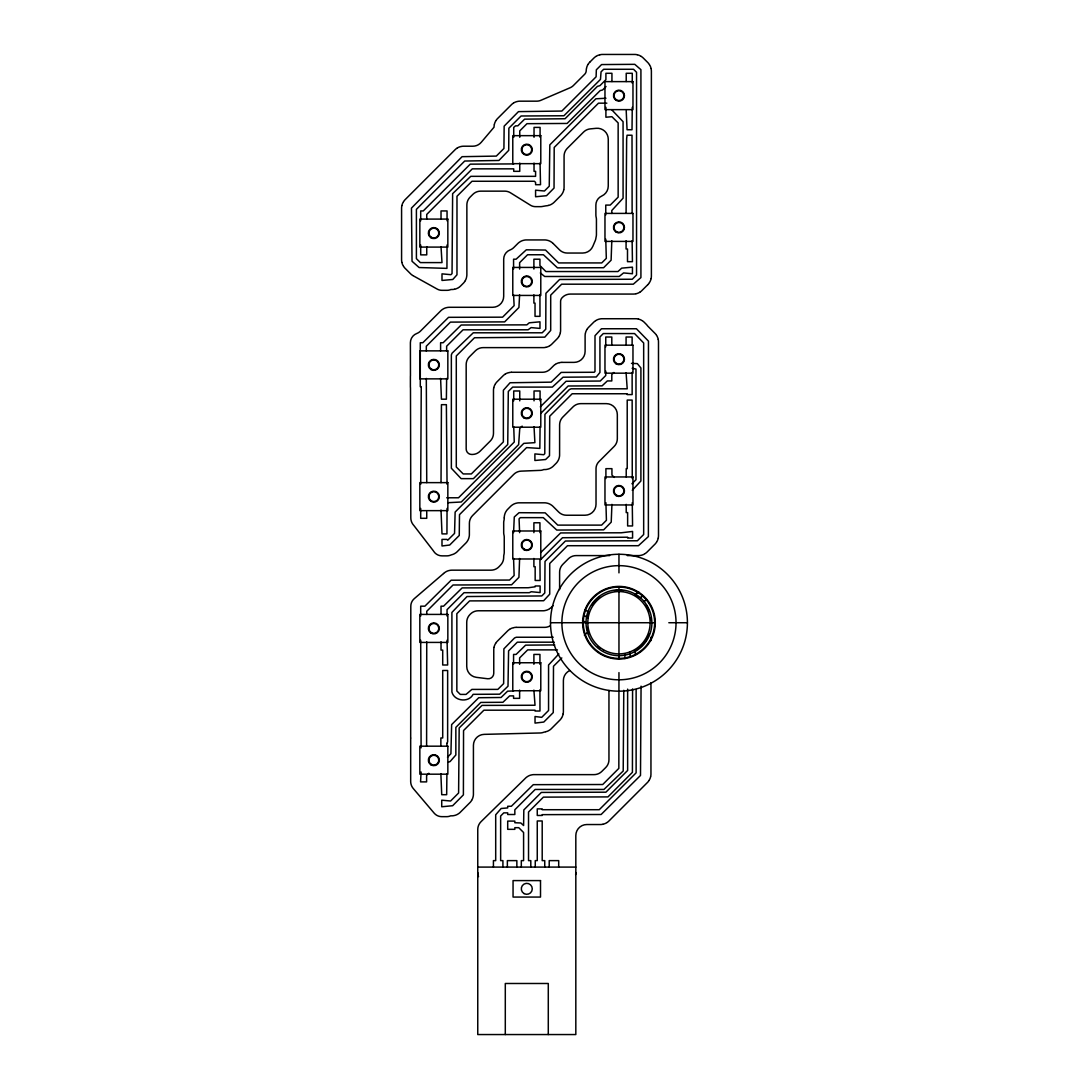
<?xml version="1.0" encoding="UTF-8"?>
<svg xmlns="http://www.w3.org/2000/svg" width="1089" height="1089" viewBox="0 0 1089 1089"><rect width="100%" height="100%" fill="white"/><g stroke="black" fill="none" stroke-linecap="round" stroke-linejoin="round"><path stroke-width="1.5" d="M618.96 655.483L618.96 589.816M618.96 591.123L618.96 590.347M410.676 737.961L410.812 606.178A9.883 9.883 0 0 1 414.256 598.678L443.522 573.549M504.248 517.833L504.261 517.289A9.883 9.883 0 0 1 504.52 515.328L504.588 515.002A9.883 9.883 0 0 1 505.201 513.069A9.883 9.883 0 0 1 506.113 511.34L506.29 511.054A9.883 9.883 0 0 1 507.488 509.502L510.523 506.439A9.883 9.883 0 0 1 510.986 506.004A9.883 9.883 0 0 1 512.497 504.86L512.783 504.67A9.883 9.883 0 0 1 514.539 503.758A9.883 9.883 0 0 1 516.554 503.145A10.182 10.182 0 0 1 518.895 502.819L544.691 502.819A9.883 9.883 0 0 1 546.869 503.104L547.209 503.172A9.883 9.883 0 0 1 549.074 503.771A9.883 9.883 0 0 1 550.803 504.683L551.088 504.86A9.883 9.883 0 0 1 552.586 505.99A9.883 9.883 0 0 1 553.062 506.426L558.643 512.007A10.985 10.985 0 0 0 566.403 515.233L585.038 515.233A10.985 10.985 0 0 0 596.023 504.248L596.023 468.665A9.883 9.883 0 0 1 598.909 461.668L614.114 446.476A10.985 10.985 0 0 0 617.327 438.704L617.327 414.623A10.985 10.985 0 0 0 606.342 403.638L580.818 403.638A10.985 10.985 0 0 0 573.045 406.85L562.822 417.073A10.985 10.985 0 0 0 559.61 424.846L559.596 455.066A9.883 9.883 0 0 1 559.324 457.257L559.27 457.503A9.883 9.883 0 0 1 558.657 459.449A9.883 9.883 0 0 1 557.745 461.192L557.609 461.396A9.883 9.883 0 0 1 556.438 462.975A9.883 9.883 0 0 1 555.989 463.451L553.171 466.255A9.883 9.883 0 0 1 551.538 467.508L551.252 467.698A9.883 9.883 0 0 1 549.509 468.597A9.883 9.883 0 0 1 547.563 469.209L547.277 469.277A9.883 9.883 0 0 1 545.385 469.536A9.883 9.883 0 0 1 544.772 469.55L543.779 469.55A9.883 9.883 0 0 1 539.831 470.38L520.95 471.142A10.985 10.985 0 0 0 513.79 474.341L472.599 515.533A10.985 10.985 0 0 0 469.386 523.305L469.373 534.89A9.883 9.883 0 0 1 469.1 536.918L469.032 537.245A9.883 9.883 0 0 1 468.42 539.178A9.883 9.883 0 0 1 467.521 540.906L467.331 541.192A9.883 9.883 0 0 1 466.146 542.744A9.883 9.883 0 0 1 465.765 543.152L457.067 551.824A9.883 9.883 0 0 1 455.42 553.103L455.134 553.28A9.883 9.883 0 0 1 453.378 554.206A9.883 9.883 0 0 1 452.085 554.641A10.985 10.985 0 0 0 450.832 555.063A10.985 10.985 0 0 1 446.735 555.866L441.998 555.866A9.883 9.883 0 0 1 433.667 551.293A10.985 10.985 0 0 0 433.109 550.49L414.065 525.756A10.985 10.985 0 0 0 413.575 525.17A10.985 10.985 0 0 1 410.812 517.888L410.485 387.929A10.985 10.985 0 0 1 410.39 386.486L410.39 376.767A9.883 9.883 0 0 1 410.458 375.664L410.39 342.736A9.883 9.883 0 0 1 416.733 333.506A10.985 10.985 0 0 0 420.558 331.015L440.487 311.1A10.591 10.591 0 0 1 440.991 310.61A9.883 9.883 0 0 1 442.638 309.33L442.924 309.153A9.883 9.883 0 0 1 444.68 308.228A9.883 9.883 0 0 1 446.599 307.643L446.939 307.561A9.883 9.883 0 0 1 448.791 307.316A9.883 9.883 0 0 1 449.403 307.289L492.718 307.289A10.985 10.985 0 0 0 503.69 296.317L503.69 259.196A9.883 9.883 0 0 1 510.033 249.966A10.985 10.985 0 0 0 513.858 247.475L517.602 243.732A10.291 10.291 0 0 1 518.255 243.106A9.883 9.883 0 0 1 519.752 241.976L520.038 241.799A9.883 9.883 0 0 1 521.781 240.887A9.883 9.883 0 0 1 523.809 240.261A10.169 10.169 0 0 1 526.164 239.934L544.827 239.934A9.883 9.883 0 0 1 547.195 240.261A9.883 9.883 0 0 1 549.128 240.846A9.883 9.883 0 0 1 550.952 241.799L551.238 241.976A9.883 9.883 0 0 1 553.049 243.405M563.108 713.989L563.054 714.248A9.883 9.883 0 0 1 561.597 717.814M561.516 718.005L561.42 718.155A10.985 10.985 0 0 1 559.991 720.02L551.157 728.854A9.883 9.883 0 0 1 549.509 730.12L549.332 730.229A9.883 9.883 0 0 1 545.752 731.726M471.564 800.497L471.401 800.742A9.883 9.883 0 0 1 470.176 802.362L459.953 812.585A9.883 9.883 0 0 1 458.374 813.796L458.129 813.946A9.883 9.883 0 0 1 456.345 814.885A9.883 9.883 0 0 1 454.44 815.484L454.195 815.538A9.883 9.883 0 0 1 452.139 815.824L450.615 815.838A9.883 9.883 0 0 1 446.667 816.655L441.726 816.655A9.883 9.883 0 0 1 434.184 813.17L413.548 788.858A10.985 10.985 0 0 1 410.676 781.453L410.676 738.179M446.912 743.379L447.633 741.84L447.647 670.484L442.706 670.484L442.706 737.961L440.868 737.961L440.868 746.196M589.843 62.114L593.886 58.057A9.883 9.883 0 0 1 594.363 57.622A9.883 9.883 0 0 1 595.86 56.492M606.056 86.521L602.557 90.006L600.175 90.578L567.097 123.452L526.967 123.683L519.752 130.898L519.752 137.282M647.751 284.733L641.707 290.763A9.883 9.883 0 0 1 640.073 292.029M540.307 406.864L566.089 381.273L600.23 381.041L605.756 375.514L605.756 371.05M522.148 426.126L519.752 428.522L518.636 444.639L461.287 502.002L447.729 502.723M540.688 413.466L568.159 385.996L602.108 385.846L607.335 380.932L611.8 380.932L611.8 374.548L613.883 372.465M540.58 552.668L560.631 532.943L621.179 532.793L632.573 531.446L632.573 538.034L627.632 538.034L627.632 537.204L562.496 537.735L539.94 560.304L540.103 580.478L535.162 580.478L535.162 566.702L533.896 566.702L533.896 558.466M631.947 483.761L635.976 479.732L635.976 369.021L632.137 368.313M553.021 605.675L551.538 607.172A9.883 9.883 0 0 1 549.714 608.601M428.835 773.272L426.602 775.504L426.602 781.888L420.558 781.888L421.103 772.006M447.497 757.182L450.914 753.751L451.636 724.593L478.724 697.722L501.063 697.491L507.597 691.175L513.572 690.943M558.848 653.904L548.557 665.011L548.557 710.504L541.723 717.338L535.026 716.508L535.026 723.096L543.792 722.048L553.266 712.574L553.498 666.25L561.815 657.919M584.425 635.309L586.808 632.94M632.26 490.309L640.904 480.97L640.917 368L637.337 363.603L631.47 363.372M634.846 594.689L639.039 592.266M640.237 597.575L643.041 595.969M644.239 601.278L647.043 599.671M545.221 731.89L544.895 731.958A10.985 10.985 0 0 0 543.411 732.366A10.985 10.985 0 0 1 539.776 732.979L484.115 734.367A10.985 10.985 0 0 0 473.429 745.339L473.416 794.548A9.883 9.883 0 0 1 473.143 796.522L473.089 796.767A9.883 9.883 0 0 1 471.646 800.292M548.339 205.467L548.135 205.508A9.883 9.883 0 0 1 546.079 205.807L542.336 206.488A9.883 9.883 0 0 1 540.525 206.651L535.584 206.651A9.883 9.883 0 0 1 530.37 205.168L510.469 192.794A10.985 10.985 0 0 0 504.67 191.147L480.63 191.147A10.985 10.985 0 0 0 472.871 194.359L470.08 197.15A10.985 10.985 0 0 0 466.868 204.909L466.868 274.605A9.883 9.883 0 0 1 466.596 276.878M448.518 762.123L450.111 761.538L455.842 754.99L455.855 727.357L480.793 702.432L502.927 702.282L509.666 695.885L513.572 695.885L513.572 698.348L519.616 698.348L519.616 690.113M605.974 98.228L595.874 98.8L549.822 144.851L549.251 186.192L544.446 191.011L535.584 190.18L535.584 196.769L546.515 195.707L554.042 188.07L554.192 147.451L598.487 103.169L606.845 103.169M513.722 163.908L470.244 164.153L423.24 210.939L420.694 210.939L420.694 220.822M562.047 362.378L574.121 362.378A10.985 10.985 0 0 0 585.106 351.393L585.106 335.916A9.883 9.883 0 0 1 585.12 335.303A9.883 9.883 0 0 1 585.392 333.384M511.667 372.275L542.472 372.275A10.985 10.985 0 0 0 550.244 369.062L553.634 365.686A9.883 9.883 0 0 1 555.281 364.42M446.708 497.782L458.51 497.782L514.267 442.025L513.722 426.67M609.663 555.594L576.122 555.594A10.985 10.985 0 0 0 568.363 558.82L562.822 564.347A10.985 10.985 0 0 0 559.61 572.12L559.61 589.598M627.237 555.594L638.78 555.594A10.169 10.169 0 0 0 641.135 555.281A9.883 9.883 0 0 0 643.163 554.655A9.883 9.883 0 0 0 644.892 553.743M550.517 622.731L585.378 622.731M586.059 622.731L651.875 622.731A32.942 32.942 0 0 0 602.489 594.199A32.942 32.942 0 0 0 602.489 651.249A32.942 32.942 0 0 0 651.916 622.731M652.556 622.731L654.884 622.731M668.823 622.731L687.418 622.731A68.457 68.457 0 0 0 584.739 563.435A68.457 68.457 0 0 0 584.739 682.013A68.457 68.457 0 0 0 687.418 622.731M516.295 627.359L544.568 627.359A10.985 10.985 0 0 0 550.068 625.876M553.212 637.242L516.295 637.242L514.553 637.963L503.88 648.853L503.649 683.593L497.836 689.391L471.877 689.405L466.038 694.414L460.279 694.414L456.849 690.984L456.849 613.679L469.618 600.897L543.642 600.747L549.714 594.186L549.727 563.476L567.478 545.712L638.426 545.712L648.377 536.578L648.459 341.116L636.425 328.755L601.455 328.755L595.002 335.711L594.989 371.472L594.213 372.261L561.189 372.411L551.116 382.157L510.074 382.743L503.377 390.257L503.363 441.903L471.346 473.933L463.206 473.933L456.291 467.004L456.291 355.953L474.505 337.74L544.799 337.154L550.694 330.457L550.707 295.146L561.665 284.188L633.308 284.188L640.917 277.586L640.917 69.669L634.778 64.333L601.577 64.564L596.336 69.805L596.105 76.802L561.856 111.051L518.473 111.623L504.153 126.147L503.921 148.472L496.312 156.095L462.09 156.68L411.465 208.094L412.037 261.265L419.115 267.54L446.939 268.37L447.048 244.984M554.233 642.183L517.316 642.183L508.59 650.909L508.005 686.206L499.715 694.183L473.116 694.333C468.842 702.99 454.236 701.248 451.908 692.005L451.908 612.44L467.018 596.541L541.764 595.955L544.786 592.947L545.017 561.407L565.409 541.015L637.392 540.77L643.667 534.508L643.667 342.981L634.56 333.561L603.32 333.561L599.93 336.95L599.93 372.492L596.268 376.971L563.067 377.202L552.354 387.099L512.688 387.099L508.304 391.482L507.733 444.516L473.416 478.643L461.137 478.643L451.363 468.256L451.35 354.932L452.071 353.176L473.266 332.798L542.186 332.798L545.766 329.218L545.916 293.281L559.61 279.478L632.287 279.247L636.548 274.973L636.548 72.282L633.539 69.274L603.646 69.274L601.046 71.874L600.475 79.402L563.925 115.761L521.087 115.992L508.862 128.216L508.713 150.35L498.912 160.464L464.704 161.036L416.406 209.347L416.406 258.651L420.354 262.599L441.998 262.599L441.018 246.631M554.737 644.933L525.606 645.151L516.118 654.421L513.572 654.421L513.572 664.304M557.418 649.874L527.675 649.874L519.616 657.919L519.616 664.304M421.103 747.844L420.694 640.209M477.758 867.089L575.822 867.089M635.54 591.218L637.283 591.94M611.936 110.003L623.071 121.669L623.085 198.184L611.8 210.504L611.8 213.471M584.956 609.935L589.149 612.358M583.758 615.244L587.951 617.667M582.547 620.567L586.74 622.99M614.319 477.431L611.936 475.049L611.936 468.665L605.906 468.665L605.906 478.547M553.212 243.555L559.474 249.817A10.985 10.985 0 0 0 567.246 253.043L582.71 253.043A10.985 10.985 0 0 0 592.824 246.345L595.179 240.778A10.985 10.985 0 0 0 595.955 237.878A9.883 9.883 0 0 1 596.146 236.871A10.985 10.985 0 0 0 596.432 234.366L596.432 219.733A10.985 10.985 0 0 0 596.159 217.296A10.985 10.985 0 0 1 595.887 214.792L595.874 205.086A9.883 9.883 0 0 1 601.741 196.047A10.985 10.985 0 0 0 608.261 186.015L608.261 139.229A10.985 10.985 0 0 0 596.187 128.311L590.238 128.897A10.985 10.985 0 0 0 583.568 132.068L567.287 148.335A10.985 10.985 0 0 0 564.075 156.095L564.075 187.213A9.883 9.883 0 0 1 563.775 189.649M540.321 272.958L544.663 276.483L619.205 276.483L623.575 272.931L632.437 273.747L632.437 267.159L621.696 268.139L617.967 271.542L545.902 271.542L539.94 265.58L539.94 259.196L533.896 259.196L533.896 269.078M650.95 637.242L650.95 640.604M650.95 682.776L650.95 774.211A9.883 9.883 0 0 1 650.678 776.403M641.067 686.152L640.495 775.45L601.128 814.504L542.199 814.654L542.199 815.47L537.258 815.47L537.258 808.882L542.199 808.882L542.199 809.712L599.263 809.712L636.126 772.836L636.126 689.555M635.309 650.487L635.309 655.333M632.573 688.929L632.423 772.332L607.961 796.903L543.397 797.134L528.533 812.013L528.533 860.623L530.806 860.623L530.806 866.994M632.26 83.172L632.26 73.29L626.216 73.29L626.216 81.525M632.26 107.335L632.015 129.741L627.06 129.741L626.216 110.833M632.26 478.547L632.151 400.071L627.21 400.071L627.21 468.665L626.216 468.665L626.216 476.9M632.26 502.71L632.573 525.946L627.632 525.946L627.632 512.592L626.216 512.592L626.216 504.357M632.124 213.321L632.015 135.227L627.06 135.227L626.638 138.752L626.08 213.321M632.124 240.669L632.437 261.673L627.495 261.673L627.495 249L626.08 249L626.08 240.764M632.124 345.254L632.124 337.018L626.08 337.018L626.08 345.254M632.124 372.356L632.151 394.586L627.21 394.586L627.21 393.755L572.174 393.755L549.727 416.202L549.496 455.747L545.616 459.517L534.89 460.497L534.89 453.909L543.751 454.726L544.786 453.677L544.936 414.337L569.397 389.535L571.153 388.814L627.21 388.814L626.08 372.697M630.095 652.107L630.095 656.953M627.632 689.133L627.632 770.468L605.906 792.193L541.328 792.424L523.823 809.944L523.591 825.516L520.828 822.971L514.838 822.74L514.838 821.092L507.705 821.092L507.705 829.328L514.838 829.328L514.838 827.681L518.759 827.681L523.591 832.513L523.591 860.623L521.318 860.623L521.318 866.994M624.882 653.727L624.882 658.559M623.779 690.317L623.207 770.998L603.959 789.443L535.162 789.457L514.838 809.767L514.838 814.504L507.705 814.504L507.705 812.857L503.785 812.857L500.641 816.015L500.641 860.623L502.914 860.623L502.914 866.994M618.96 554.274L618.96 572.868M618.96 586.808L618.96 589.135M618.96 656.313L618.96 658.641M618.96 672.594L618.838 768.385L602.721 784.516L533.297 784.665L511.354 806.268L507.705 806.268L507.705 807.915L501.171 808.501L495.699 814.776L495.699 860.623L493.426 860.623L493.426 866.994M611.936 81.525L611.936 73.29L605.906 73.29L605.906 79.674L599.944 85.636L597.412 86.371L565.041 118.742L524.639 119.15L517.847 125.82L515.505 125.861L513.722 127.399L513.722 137.282M611.8 240.764L611.106 260.217L603.605 267.717L557.473 267.853L543.438 254.758L527.552 254.758L519.616 262.68L519.616 269.078M611.8 345.254L611.8 337.018L605.756 337.018L605.756 346.901M611.936 504.357L611.215 522.148L603.66 529.826L556.738 530.057L543.302 517.643L520.283 517.643L519.072 518.854L519.616 532.657M608.955 690.508L608.955 759.741A10.985 10.985 0 0 1 605.743 767.514L601.836 771.407A10.985 10.985 0 0 1 594.077 774.633L533.678 774.633A9.883 9.883 0 0 0 531.459 774.946A9.883 9.883 0 0 0 529.458 775.545A9.883 9.883 0 0 0 527.648 776.484L527.403 776.648A9.883 9.883 0 0 0 525.796 777.859A10.4 10.4 0 0 0 525.225 778.431L481.079 821.637A10.985 10.985 0 0 0 477.758 829.505L477.758 1034.55L575.822 1034.55L575.822 835.522A10.985 10.985 0 0 1 586.794 824.536L600.284 824.536A9.883 9.883 0 0 0 600.815 824.523A9.883 9.883 0 0 0 602.775 824.264M605.906 107.335L605.906 117.217L611.936 116.714L618.144 122.907L618.144 197.163L610.235 205.086L605.756 205.086L605.756 214.969M605.756 239.117L606.314 258.352L601.741 262.925L558.603 262.925L545.521 250.048L526.314 249.817L516.118 259.196L513.572 259.196L513.572 269.078M605.906 502.71L606.423 520.283L601.604 525.116L557.759 525.116L545.181 512.851L519.045 512.701L514.28 516.989L513.572 532.657M558.698 866.994L558.698 860.623L549.21 860.623L549.21 866.994M548.284 1034.55L548.284 983.49L505.296 983.49L505.296 1034.55M544.745 866.994L544.745 860.623L542.199 860.623L542.199 820.97L537.258 820.97L537.258 860.623L535.257 860.623L535.257 866.994M540.076 137.282L540.076 127.399L534.032 127.399L534.032 137.282M540.076 162.969L540.525 184.694L535.584 184.694L535.584 182.421L534.427 181.264L472 181.264L456.985 196.265L456.972 274.809L452.806 279.478L441.998 280.445L441.998 273.856L450.941 274.687L452.044 273.57L452.629 193.665L470.761 176.336L535.584 176.336L535.584 171.327L534.032 171.327L534.032 163.091M539.94 294.534L539.967 316.341L535.026 316.341L535.026 303.11L533.896 303.11L533.896 294.874M540.076 400.861L540.076 390.978L534.032 390.978L534.032 400.861M540.076 426.67L539.831 448.409L526.572 447.593L459.49 514.661L459.259 535.461L449.703 545.031L441.998 545.984L441.998 539.395L446.939 539.395L447.715 540.226L454.549 533.392L455.134 512.048L523.795 443.373L534.89 442.651L534.032 426.67M539.94 532.657L539.94 522.774L533.896 522.774L533.896 532.657M539.94 664.304L539.94 654.421L533.896 654.421L533.896 664.304M539.94 689.773L539.967 711.022L535.026 711.022L535.026 710.191L483.897 710.191L463.546 730.542L463.397 794.861L452.656 805.724L441.726 806.772L441.726 800.184L450.587 801.014L458.605 792.996L459.177 727.928L482.019 705.4L535.026 705.25L533.896 690.113M519.752 163.091L519.752 171.327L513.722 171.327L513.722 168.849L472.313 168.849L426.738 214.424L426.738 219.229M519.752 400.861L519.752 390.978L513.722 390.978L513.722 400.861M519.616 294.874L518.922 307.493L504.656 321.881L450.424 322.113L426.316 346.22L426.316 351.012M519.616 558.466L518.922 577.347L511.626 584.766L453.024 584.997L426.738 611.297L426.738 614.468M516.853 866.994L516.853 860.623L507.365 860.623L507.365 866.994M513.572 294.874L514.131 305.628L502.587 317.171L448.559 317.321L422.818 342.736L420.286 342.736L420.286 386.649L421.252 386.649L420.694 484.265M513.572 558.466L514.131 575.482L509.557 580.056L451.159 580.206L424.873 606.178L420.694 606.178L420.694 616.061M447.048 220.822L447.048 210.939L441.018 210.939L441.018 219.175M447.048 484.265L446.381 404.672L441.44 404.672L441.018 482.618M447.048 508.427L446.939 533.896L441.998 533.896L441.018 510.074M447.048 616.061L447.048 609.663L464.037 592.688L529.268 592.688L531.241 591.735L540.103 592.566L540.103 585.977L535.162 585.977L535.162 586.794L528.247 587.747L462.158 587.897L443.563 606.178L441.018 606.178L441.018 614.414M447.048 640.209L447.647 664.998L442.706 664.998L442.706 650.092L441.018 650.092L441.018 641.857M446.912 743.379L446.912 746.36M446.912 773.653L446.667 794.698L441.726 794.698L440.868 773.653M446.64 351.012L446.64 346.22L463.056 329.804L528.097 329.79L531.105 327.598L539.967 328.415L539.967 321.827L529.24 322.807L526.858 324.862L461.192 325.012L443.141 342.736L440.596 342.736L440.596 350.971M446.64 378.414L446.381 399.187L441.44 399.187L440.596 378.414M426.738 246.631L426.738 254.867L420.694 254.867L420.694 244.984M426.738 482.618L426.316 378.414M426.738 511.912L426.738 518.31L420.694 518.31L420.694 508.427M426.738 641.857L426.602 746.196M504.248 518.01A10.985 10.985 0 0 1 503.962 520.515A9.883 9.883 0 0 0 503.69 522.774L503.69 532.535A10.985 10.985 0 0 0 503.976 534.971A10.985 10.985 0 0 1 504.248 537.408L504.248 552.055A10.985 10.985 0 0 1 503.962 554.56A9.883 9.883 0 0 0 503.69 556.819L503.69 557.405A10.985 10.985 0 0 1 500.722 564.919L499.034 566.716A10.985 10.985 0 0 1 491.03 570.173L452.003 570.173A9.883 9.883 0 0 0 451.391 570.2A9.883 9.883 0 0 0 449.539 570.445L449.294 570.5A9.883 9.883 0 0 0 447.28 571.112A9.883 9.883 0 0 0 445.524 572.038L445.319 572.174A9.883 9.883 0 0 0 443.591 573.495M563.122 713.785A9.883 9.883 0 0 0 563.381 711.539L563.381 680.516A10.985 10.985 0 0 1 569.71 670.565M478.52 876.618A10.985 10.985 0 0 1 477.758 872.575M575.822 872.575A10.985 10.985 0 0 1 575.632 874.576M603.115 824.182A9.883 9.883 0 0 0 605.048 823.57A9.883 9.883 0 0 0 606.764 822.671M607.049 822.494A9.883 9.883 0 0 0 608.615 821.297A10.4 10.4 0 0 0 609.2 820.738L647.165 782.773A10.318 10.318 0 0 0 647.778 782.133A9.883 9.883 0 0 0 648.921 780.622M650.596 776.743A9.883 9.883 0 0 1 649.18 780.132M513.831 627.632A9.883 9.883 0 0 1 516.077 627.373M509.815 629.211A9.883 9.883 0 0 1 513.3 627.781M509.529 629.401A9.883 9.883 0 0 0 507.882 630.667A10.591 10.591 0 0 0 507.379 631.157L497.564 640.972A10.4 10.4 0 0 0 497.006 641.557A9.883 9.883 0 0 0 495.808 643.123M495.631 643.408A9.883 9.883 0 0 0 494.719 645.124A9.883 9.883 0 0 0 494.107 647.057M494.038 647.397A9.883 9.883 0 0 0 493.78 649.357A9.883 9.883 0 0 0 493.766 649.888L493.766 673.301A5.486 5.486 0 0 1 487.586 678.746L476.356 677.344A10.985 10.985 0 0 1 466.732 666.441L466.732 622.323A10.985 10.985 0 0 1 469.944 614.55L470.502 613.992A10.985 10.985 0 0 1 478.275 610.779L543.152 610.779A10.169 10.169 0 0 0 545.507 610.453A9.883 9.883 0 0 0 547.536 609.826A9.883 9.883 0 0 0 549.278 608.928M645.341 553.416A9.883 9.883 0 0 0 647.152 551.987L655.102 544.024A10.985 10.985 0 0 0 656.476 542.24M656.626 542.009A9.883 9.883 0 0 0 657.538 540.28A9.883 9.883 0 0 0 658.151 538.334M658.219 537.993A9.883 9.883 0 0 0 658.464 536.142A9.883 9.883 0 0 0 658.491 535.529L658.491 341.96A9.883 9.883 0 0 0 658.464 341.347A9.883 9.883 0 0 0 658.219 339.496M658.151 339.169A9.883 9.883 0 0 0 657.538 337.209A9.883 9.883 0 0 0 656.626 335.48M656.449 335.194A9.883 9.883 0 0 0 655.183 333.561L648.186 326.537A10.985 10.985 0 0 1 647.152 325.339A9.883 9.883 0 0 0 646.39 324.44L644.307 322.344A9.883 9.883 0 0 0 643.844 321.908A9.883 9.883 0 0 0 642.347 320.765M638.453 319.091A9.883 9.883 0 0 1 641.857 320.506M638.113 319.009A9.883 9.883 0 0 0 635.935 318.737L601.945 318.737A10.169 10.169 0 0 0 599.59 319.05A9.883 9.883 0 0 0 597.562 319.676A9.883 9.883 0 0 0 595.833 320.588M595.547 320.765A9.883 9.883 0 0 0 594.036 321.908A9.883 9.883 0 0 0 593.573 322.344L588.727 327.19A9.883 9.883 0 0 0 588.291 327.653A9.883 9.883 0 0 0 587.148 329.164M586.971 329.45A9.883 9.883 0 0 0 586.059 331.179A9.883 9.883 0 0 0 585.474 333.043M559.583 362.651A9.883 9.883 0 0 1 561.829 362.392M555.567 364.243A9.883 9.883 0 0 1 559.052 362.8M509.203 372.547A9.883 9.883 0 0 1 511.449 372.288M508.862 372.629A9.883 9.883 0 0 0 506.943 373.214A9.883 9.883 0 0 0 505.187 374.14M504.901 374.317A9.883 9.883 0 0 0 503.254 375.596L497.101 381.735A9.883 9.883 0 0 0 496.72 382.13A9.883 9.883 0 0 0 495.536 383.696M495.345 383.981A9.883 9.883 0 0 0 494.447 385.697A9.883 9.883 0 0 0 493.834 387.643M493.753 387.97A9.883 9.883 0 0 0 493.494 389.93A9.883 9.883 0 0 0 493.48 390.461L493.48 433.259A10.985 10.985 0 0 1 490.268 441.031L480.058 451.241A10.985 10.985 0 0 1 472.449 454.453L471.741 454.467A5.486 5.486 0 0 1 466.174 448.981L466.174 364.597A10.985 10.985 0 0 1 469.386 356.824L475.376 350.835A10.985 10.985 0 0 1 483.148 347.622L543.22 347.622A9.883 9.883 0 0 0 543.833 347.609A9.883 9.883 0 0 0 545.752 347.337M546.093 347.255A9.883 9.883 0 0 0 547.958 346.67A9.883 9.883 0 0 0 549.686 345.757M549.972 345.581A9.883 9.883 0 0 0 551.483 344.437A9.883 9.883 0 0 0 551.946 344.001L557.2 338.733A10.985 10.985 0 0 0 558.575 336.95M558.725 336.719A9.883 9.883 0 0 0 559.637 334.99A9.883 9.883 0 0 0 560.25 333.043M560.318 332.703A9.883 9.883 0 0 0 560.563 330.852A9.883 9.883 0 0 0 560.59 330.239L560.59 301.517A5.486 5.486 0 0 1 562.196 297.637L562.55 297.283A10.985 10.985 0 0 1 570.309 294.071L633.308 294.071A9.883 9.883 0 0 0 633.921 294.044A9.883 9.883 0 0 0 635.772 293.799M636.099 293.717A9.883 9.883 0 0 0 638.045 293.118A9.883 9.883 0 0 0 639.788 292.206M649.33 282.759A9.883 9.883 0 0 1 647.901 284.569M649.52 282.473A9.883 9.883 0 0 0 650.419 280.744A9.883 9.883 0 0 0 651.018 278.866M651.086 278.539A9.883 9.883 0 0 0 651.358 276.606A9.883 9.883 0 0 0 651.385 275.993L651.385 71.261A9.883 9.883 0 0 0 651.358 70.649A9.883 9.883 0 0 0 651.086 68.716M651.018 68.389A9.883 9.883 0 0 0 650.419 66.511A9.883 9.883 0 0 0 649.52 64.782M649.33 64.496A9.883 9.883 0 0 0 648.2 62.999A9.883 9.883 0 0 0 647.764 62.522L643.3 58.057A9.883 9.883 0 0 0 642.823 57.622A9.883 9.883 0 0 0 641.326 56.492M641.04 56.315A9.883 9.883 0 0 0 639.311 55.403A9.883 9.883 0 0 0 637.433 54.804M637.106 54.736A9.883 9.883 0 0 0 634.928 54.45L602.258 54.45A10.169 10.169 0 0 0 599.916 54.777M596.146 56.315A9.883 9.883 0 0 1 599.712 54.858M588.264 64.088A9.883 9.883 0 0 1 589.693 62.264M588.087 64.374A9.883 9.883 0 0 0 587.175 66.102A9.883 9.883 0 0 0 586.59 67.967M586.508 68.308A9.883 9.883 0 0 0 586.236 70.486A5.486 5.486 0 0 1 584.63 74.311L573.481 85.446A10.985 10.985 0 0 1 570.064 87.773L540.988 100.27A10.985 10.985 0 0 1 536.646 101.168L519.698 101.182A10.182 10.182 0 0 0 517.343 101.495A9.883 9.883 0 0 0 515.342 102.107A9.883 9.883 0 0 0 513.586 103.019M513.3 103.21A9.883 9.883 0 0 0 511.789 104.353A9.883 9.883 0 0 0 511.326 104.789L497.836 118.279A10.414 10.414 0 0 0 497.278 118.851A9.883 9.883 0 0 0 496.08 120.416M495.903 120.702A9.883 9.883 0 0 0 495.005 122.417A9.883 9.883 0 0 0 494.392 124.364M494.311 124.691A9.883 9.883 0 0 0 494.052 126.651A9.883 9.883 0 0 0 494.038 127.195L481.229 142.332A10.985 10.985 0 0 1 472.857 146.212L463.683 146.212A9.883 9.883 0 0 0 463.07 146.239A9.883 9.883 0 0 0 461.205 146.484M460.878 146.552A9.883 9.883 0 0 0 458.959 147.151A9.883 9.883 0 0 0 457.203 148.077M456.917 148.254A9.883 9.883 0 0 0 455.27 149.533L405.38 199.396A10.4 10.4 0 0 0 404.822 199.981A9.883 9.883 0 0 0 403.624 201.547M403.447 201.833A9.883 9.883 0 0 0 402.535 203.548A9.883 9.883 0 0 0 401.923 205.481M401.855 205.821A9.883 9.883 0 0 0 401.596 207.781A9.883 9.883 0 0 0 401.582 208.312L401.582 259.672A9.883 9.883 0 0 0 401.596 260.217A9.883 9.883 0 0 0 401.855 262.177M401.923 262.503A9.883 9.883 0 0 0 402.535 264.45A9.883 9.883 0 0 0 403.447 266.165M403.624 266.451A9.883 9.883 0 0 0 404.822 268.017A10.414 10.414 0 0 0 405.38 268.588L410.417 273.625A10.318 10.318 0 0 0 411.057 274.237A9.883 9.883 0 0 0 412.568 275.381M412.854 275.571A9.883 9.883 0 0 0 414.038 276.238A10.985 10.985 0 0 1 414.65 276.552L437.206 289.089A9.883 9.883 0 0 0 441.998 290.327L446.939 290.327A9.883 9.883 0 0 0 450.9 289.511L451.962 289.511A9.883 9.883 0 0 0 452.575 289.483A9.883 9.883 0 0 0 454.508 289.211M454.848 289.143A9.883 9.883 0 0 0 456.686 288.558A9.883 9.883 0 0 0 458.442 287.646M458.728 287.469A9.883 9.883 0 0 0 460.239 286.325A9.883 9.883 0 0 0 460.701 285.89L463.247 283.331A9.883 9.883 0 0 0 463.628 282.936A9.883 9.883 0 0 0 464.826 281.37M466.514 277.423A9.883 9.883 0 0 1 465.085 280.88M548.543 205.385A9.883 9.883 0 0 0 551.946 203.97L552.232 203.779A9.883 9.883 0 0 0 553.729 202.649A9.883 9.883 0 0 0 554.206 202.214L560.685 195.721A10.985 10.985 0 0 0 562.06 193.937L562.21 193.692A9.883 9.883 0 0 0 563.163 191.882A9.883 9.883 0 0 0 563.762 189.867M649.194 634.002A32.262 32.262 0 0 1 634.424 651.031M599.631 648.554A32.262 32.262 0 0 1 597.847 647.111M588.741 634.002A32.262 32.262 0 0 1 587.039 627.318M587.039 618.13A32.262 32.262 0 0 1 588.741 611.446M591.831 605.28A32.262 32.262 0 0 1 599.631 596.908M614.373 590.796A32.262 32.262 0 0 1 623.561 590.796M636.412 595.588A32.262 32.262 0 0 1 638.304 596.908M646.104 605.28A32.262 32.262 0 0 1 649.194 611.446M650.895 618.13A32.262 32.262 0 0 1 651.14 620.431M632.968 81.621L604.967 81.621L604.967 109.635L632.968 109.635L632.968 81.621M540.784 135.662L512.783 135.662L512.783 163.663L540.784 163.663L540.784 135.662M632.968 213.403L604.967 213.403L604.967 241.404L632.968 241.404L632.968 213.403M447.838 219.093L419.837 219.093L419.837 247.094L447.838 247.094L447.838 219.093M540.784 267.431L512.783 267.431L512.783 295.432L540.784 295.432L540.784 267.431M632.968 345.172L604.967 345.172L604.967 373.173L632.968 373.173L632.968 345.172M447.838 350.862L419.837 350.862L419.837 378.863L447.838 378.863L447.838 350.862M540.784 399.2L512.783 399.2L512.783 427.215L540.784 427.215L540.784 399.2M632.968 476.955L604.967 476.955L604.967 504.956L632.968 504.956L632.968 476.955M447.838 482.631L419.837 482.631L419.837 510.646L447.838 510.646L447.838 482.631M540.784 530.983L512.783 530.983L512.783 558.984L540.784 558.984L540.784 530.983M447.838 614.414L419.837 614.414L419.837 642.415L447.838 642.415L447.838 614.414M540.784 662.752L512.783 662.752L512.783 690.753L540.784 690.753L540.784 662.752M447.838 746.183L419.837 746.183L419.837 774.184L447.838 774.184L447.838 746.183M540.512 880.593L513.055 880.593L513.055 897.064L540.512 897.064L540.512 880.593M524.04 893.579A5.486 5.486 0 0 0 532.276 888.828A5.486 5.486 0 0 0 524.04 884.077A5.486 5.486 0 0 0 524.04 893.579M524.04 681.51A5.486 5.486 0 0 0 532.276 676.759A5.486 5.486 0 0 0 524.04 671.995A5.486 5.486 0 0 0 524.04 681.51M524.326 681.033A4.941 4.941 0 0 0 531.731 676.759A4.941 4.941 0 0 0 524.326 672.485A4.941 4.941 0 0 0 524.326 681.033M431.094 764.941A5.486 5.486 0 0 0 439.33 760.19A5.486 5.486 0 0 0 431.094 755.426A5.486 5.486 0 0 0 431.094 764.941M431.38 764.464A4.941 4.941 0 0 0 438.785 760.19A4.941 4.941 0 0 0 431.38 755.916A4.941 4.941 0 0 0 431.38 764.464M430.672 632.9A5.486 5.486 0 0 0 439.303 628.911A5.486 5.486 0 0 0 431.53 623.425A5.486 5.486 0 0 0 430.672 632.9M431.38 632.695A4.941 4.941 0 0 0 438.785 628.407A4.941 4.941 0 0 0 431.38 624.133A4.941 4.941 0 0 0 431.38 632.695M524.04 549.741A5.486 5.486 0 0 0 532.276 544.976A5.486 5.486 0 0 0 524.04 540.226A5.486 5.486 0 0 0 524.04 549.741M524.326 549.264A4.941 4.941 0 0 0 531.731 544.976A4.941 4.941 0 0 0 524.326 540.702A4.941 4.941 0 0 0 524.326 549.264M616.224 495.713A5.486 5.486 0 0 0 624.46 490.948A5.486 5.486 0 0 0 616.224 486.198A5.486 5.486 0 0 0 616.224 495.713M616.497 495.223A4.941 4.941 0 0 0 623.915 490.948A4.941 4.941 0 0 0 616.497 486.674A4.941 4.941 0 0 0 616.497 495.223M431.094 501.389A5.486 5.486 0 0 0 439.33 496.638A5.486 5.486 0 0 0 431.094 491.888A5.486 5.486 0 0 0 431.094 501.389M431.38 500.913A4.941 4.941 0 0 0 438.785 496.638A4.941 4.941 0 0 0 431.38 492.364A4.941 4.941 0 0 0 431.38 500.913M524.04 417.958A5.486 5.486 0 0 0 532.276 413.207A5.486 5.486 0 0 0 524.04 408.457A5.486 5.486 0 0 0 524.04 417.958M524.326 417.482A4.941 4.941 0 0 0 531.731 413.207A4.941 4.941 0 0 0 524.326 408.933A4.941 4.941 0 0 0 524.326 417.482M616.224 363.93A5.486 5.486 0 0 0 624.46 359.179A5.486 5.486 0 0 0 616.224 354.415A5.486 5.486 0 0 0 616.224 363.93M616.497 363.454A4.941 4.941 0 0 0 623.915 359.179A4.941 4.941 0 0 0 616.497 354.905A4.941 4.941 0 0 0 616.497 363.454M430.672 237.579A5.486 5.486 0 0 0 439.303 233.577A5.486 5.486 0 0 0 431.53 228.105A5.486 5.486 0 0 0 430.672 237.579M431.38 237.361A4.941 4.941 0 0 0 438.785 233.087A4.941 4.941 0 0 0 431.38 228.813A4.941 4.941 0 0 0 431.38 237.361M524.04 154.407A5.486 5.486 0 0 0 532.276 149.656A5.486 5.486 0 0 0 524.04 144.905A5.486 5.486 0 0 0 524.04 154.407M524.326 153.93A4.941 4.941 0 0 0 531.731 149.656A4.941 4.941 0 0 0 524.326 145.382A4.941 4.941 0 0 0 524.326 153.93M616.224 100.379A5.486 5.486 0 0 0 624.46 95.628A5.486 5.486 0 0 0 616.224 90.877A5.486 5.486 0 0 0 616.224 100.379M616.497 99.902A4.941 4.941 0 0 0 623.915 95.628A4.941 4.941 0 0 0 616.497 91.353A4.941 4.941 0 0 0 616.497 99.902M431.094 369.62A5.486 5.486 0 0 0 439.33 364.869A5.486 5.486 0 0 0 431.094 360.105A5.486 5.486 0 0 0 431.094 369.62M431.38 369.144A4.941 4.941 0 0 0 438.785 364.869A4.941 4.941 0 0 0 431.38 360.582A4.941 4.941 0 0 0 431.38 369.144M524.04 286.189A5.486 5.486 0 0 0 532.276 281.438A5.486 5.486 0 0 0 524.04 276.674A5.486 5.486 0 0 0 524.04 286.189M524.326 285.713A4.941 4.941 0 0 0 531.731 281.438A4.941 4.941 0 0 0 524.326 277.151A4.941 4.941 0 0 0 524.326 285.713M616.224 232.161A5.486 5.486 0 0 0 624.46 227.397A5.486 5.486 0 0 0 616.224 222.646A5.486 5.486 0 0 0 616.224 232.161M616.497 231.685A4.941 4.941 0 0 0 623.915 227.397A4.941 4.941 0 0 0 616.497 223.122A4.941 4.941 0 0 0 616.497 231.685M603.388 649.711A31.159 31.159 0 0 0 650.133 622.731A31.159 31.159 0 0 0 603.388 595.737A31.159 31.159 0 0 0 603.388 649.711M598.052 652.42A36.318 36.318 0 0 0 655.142 625.984A36.318 36.318 0 0 0 603.701 589.762A36.318 36.318 0 0 0 598.052 652.42M598.419 651.903A35.692 35.692 0 0 0 654.503 625.93A35.692 35.692 0 0 0 603.959 590.347A35.692 35.692 0 0 0 598.419 651.903M586.1 669.395A57.077 57.077 0 0 0 675.806 627.849A57.077 57.077 0 0 0 594.975 570.935A57.077 57.077 0 0 0 586.1 669.395"/></g></svg>
